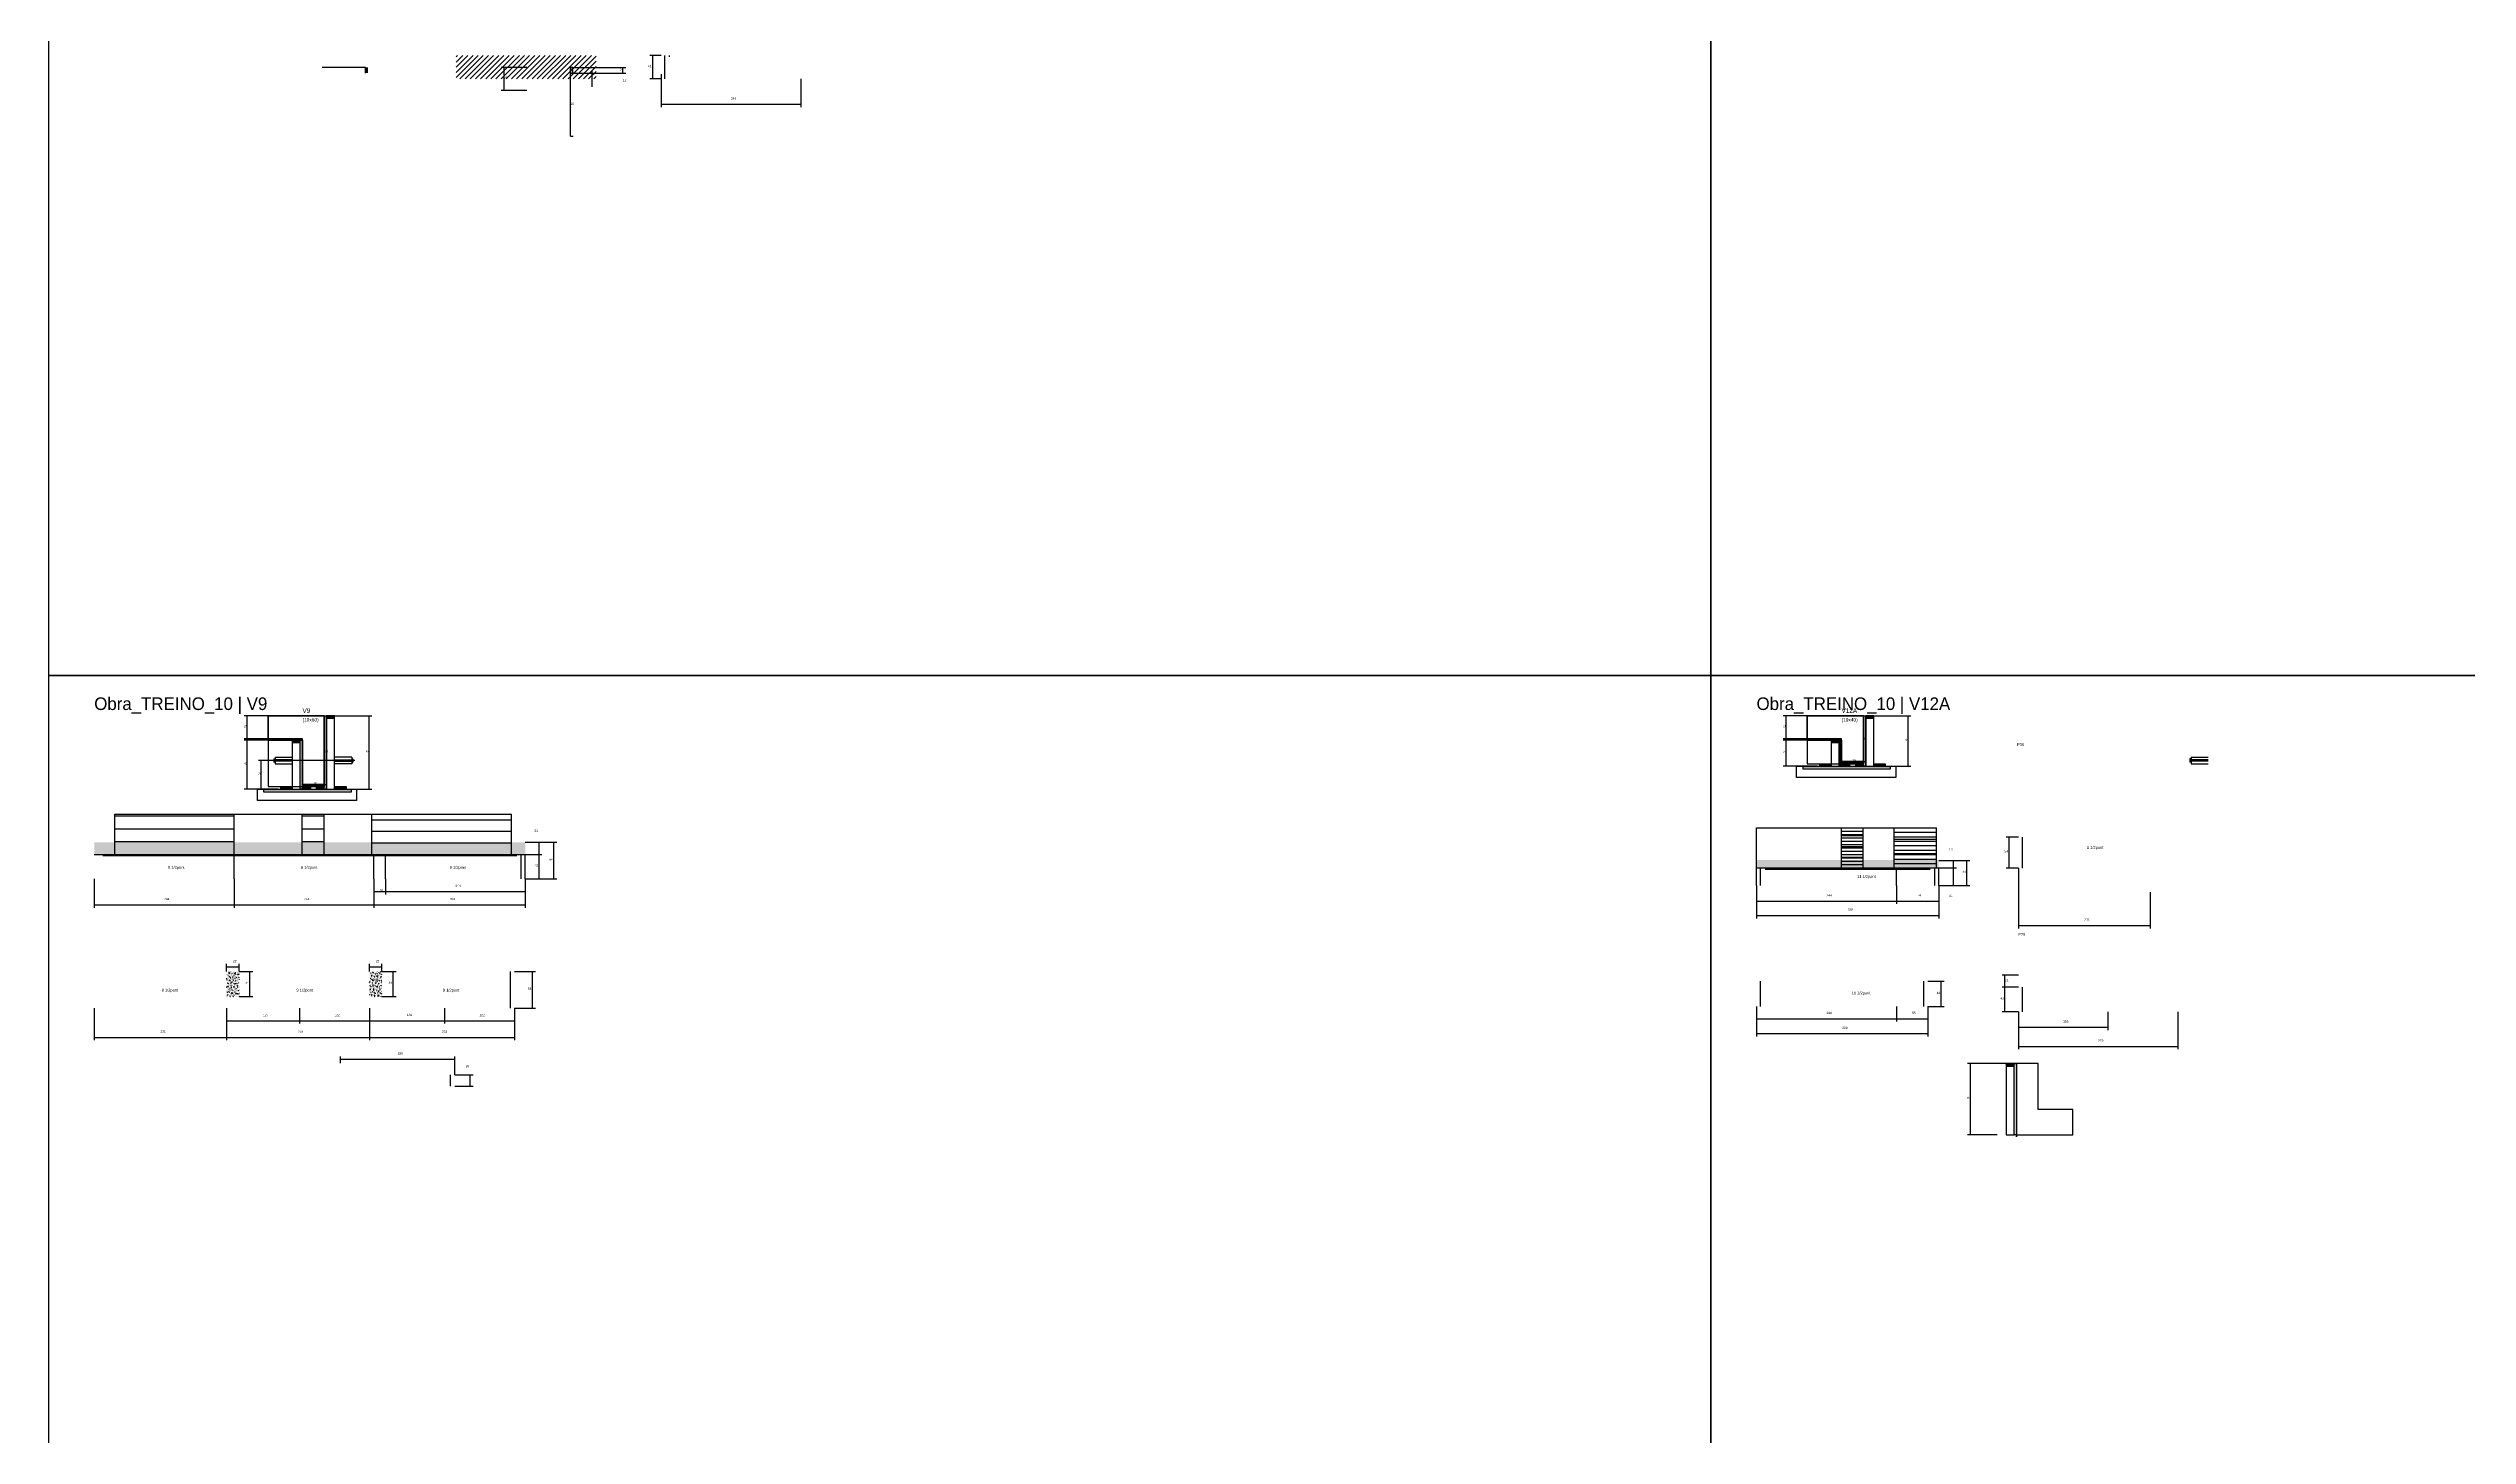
# Model space of a CAD drawing. Header units: metres. Extents: x -41 to 34840, y -36000 to 1848.
# Drawn here: x 0 to 4221, y -17526 to -15106 of the extents above; entities that cross this region are included whole.
import ezdxf

# ---------------------------------------------------------------- set-up
doc = ezdxf.new("R2010")
doc.units = ezdxf.units.M
for name, color, linetype in [('barrote', 126, 'Continuous'), ('CELL_BORDER', 8, 'Continuous'), ('CONCRETO', 251, 'Continuous'), ('COTA', 4, 'Continuous'), ('Cota Seção (2x)', 4, 'Continuous'), ('Hachura', 253, 'Continuous'), ('LABEL_ID', 3, 'Continuous'), ('Madeira', 126, 'Continuous'), ('NOMENCLATURA', 7, 'Continuous'), ('Painéis', 200, 'Continuous'), ('SARR_2.2x7', 40, 'Continuous'), ('SCO-___-LAJ', 4, 'Continuous'), ('TENSOR', 2, 'Continuous'), ('Texto Seção', 7, 'Continuous')]:
    doc.layers.add(name, color=color, linetype=linetype)

msp = doc.modelspace()

# ---------------------------------------------------------------- hatches: boundary and pattern name
at = {"layer": 'COTA'}
h = msp.add_hatch(dxfattribs=at)
h.set_pattern_fill('AR-CONC', scale=0.03)
h.paths.add_polyline_path([(80, -16490.6), (80, -16512.6), (832, -16512.6), (832, -16490.6)])
h = msp.add_hatch(dxfattribs=at)
h.set_pattern_fill('AR-CONC', scale=0.03)
h.paths.add_polyline_path([(2980, -16521.5), (2980, -16535.5), (3298, -16535.5), (3298, -16521.5)])
h = msp.add_hatch(dxfattribs=at)
h.set_pattern_fill('AR-CONC', scale=0.03)
h.paths.add_polyline_path([(311, -16715.9), (333, -16715.9), (333, -16759.9), (311, -16759.9), (311, -16759.9)])
h = msp.add_hatch(dxfattribs=at)
h.set_pattern_fill('AR-CONC', scale=0.03)
h.paths.add_polyline_path([(560, -16759.9), (582, -16759.9), (582, -16715.9), (560, -16715.9)])
at = {"layer": 'Hachura'}
h = msp.add_hatch(color=8, dxfattribs=at)
h.dxf.hatch_style = 1
h.paths.add_polyline_path([(557.5, -15139), (553.5, -15139), (553.5, -15139), (553.5, -15149), (553.5, -15149), (557.5, -15149), (557.5, -15149), (557.5, -15139)])
h = msp.add_hatch(dxfattribs=at)
h.set_pattern_fill('ANSI31', scale=2)
h.paths.add_polyline_path([(955.5, -15159.1), (955.5, -15118.3), (711.5, -15118.3), (711.5, -15159.1)])
h = msp.add_hatch(color=8, dxfattribs=at)
h.dxf.hatch_style = 1
h.paths.add_polyline_path([(481.4, -16270), (485.4, -16270), (485.4, -16270), (485.4, -16398), (485.4, -16398), (481.4, -16398), (481.4, -16398), (481.4, -16270)])
h = msp.add_hatch(dxfattribs=at)
h.set_pattern_fill('ANSI31', scale=0.5)
h.paths.add_polyline_path([(499.4, -16274.4), (499.4, -16270), (499.4, -16270), (485.4, -16270), (485.4, -16270), (485.4, -16274.4), (485.4, -16274.4), (499.4, -16274.4)])
h = msp.add_hatch(color=8, dxfattribs=at)
h.dxf.hatch_style = 1
h.paths.add_polyline_path([(3166.4, -16270), (3170.4, -16270), (3170.4, -16270), (3170.4, -16358), (3170.4, -16358), (3166.4, -16358), (3166.4, -16358), (3166.4, -16270)])
h = msp.add_hatch(dxfattribs=at)
h.set_pattern_fill('ANSI31', scale=0.5)
h.paths.add_polyline_path([(3184.4, -16274.4), (3184.4, -16270), (3184.4, -16270), (3170.4, -16270), (3170.4, -16270), (3170.4, -16274.4), (3170.4, -16274.4), (3184.4, -16274.4)])
h = msp.add_hatch(color=8, dxfattribs=at)
h.dxf.hatch_style = 1
h.paths.add_polyline_path([(443.4, -16312.4), (443.4, -16310), (443.4, -16310), (383.4, -16310), (383.4, -16310), (383.4, -16312.4), (383.4, -16312.4), (443.4, -16312.4)])
h = msp.add_hatch(dxfattribs=at)
h.set_pattern_fill('ANSI31', scale=0.5)
h.paths.add_polyline_path([(439.4, -16316.8), (439.4, -16312.4), (439.4, -16312.4), (425.4, -16312.4), (425.4, -16312.4), (425.4, -16316.8), (425.4, -16316.8), (439.4, -16316.8)])
h = msp.add_hatch(color=8, dxfattribs=at)
h.dxf.hatch_style = 1
h.paths.add_polyline_path([(439.4, -16312.4), (443.4, -16312.4), (443.4, -16312.4), (443.4, -16398), (443.4, -16398), (439.4, -16398), (439.4, -16398), (439.4, -16312.4)])
h = msp.add_hatch(color=8, dxfattribs=at)
h.dxf.hatch_style = 1
h.paths.add_polyline_path([(3128.4, -16312.4), (3128.4, -16310), (3128.4, -16310), (3068.4, -16310), (3068.4, -16310), (3068.4, -16312.4), (3068.4, -16312.4), (3128.4, -16312.4)])
h = msp.add_hatch(dxfattribs=at)
h.set_pattern_fill('ANSI31', scale=0.5)
h.paths.add_polyline_path([(3124.4, -16316.8), (3124.4, -16312.4), (3124.4, -16312.4), (3110.4, -16312.4), (3110.4, -16312.4), (3110.4, -16316.8), (3110.4, -16316.8), (3124.4, -16316.8)])
h = msp.add_hatch(color=8, dxfattribs=at)
h.dxf.hatch_style = 1
h.paths.add_polyline_path([(3124.4, -16312.4), (3128.4, -16312.4), (3128.4, -16312.4), (3128.4, -16358), (3128.4, -16358), (3124.4, -16358), (3124.4, -16358), (3124.4, -16312.4)])
h = msp.add_hatch(dxfattribs=at)
h.set_pattern_fill('ANSI31', scale=0.5)
h.paths.add_polyline_path([(3090.4, -16358), (3090.4, -16353.6), (3090.4, -16353.6), (3110.4, -16353.6), (3110.4, -16353.6), (3110.4, -16358), (3110.4, -16358), (3090.4, -16358)])
h = msp.add_hatch(color=8, dxfattribs=at)
h.dxf.hatch_style = 1
h.paths.add_polyline_path([(3166.4, -16353.6), (3166.4, -16350), (3166.4, -16350), (3128.4, -16350), (3128.4, -16350), (3128.4, -16353.6), (3128.4, -16353.6), (3166.4, -16353.6)])
h = msp.add_hatch(dxfattribs=at)
h.set_pattern_fill('ANSI31', scale=0.5)
h.paths.add_polyline_path([(3128.4, -16358), (3128.4, -16353.6), (3128.4, -16353.6), (3142.4, -16353.6), (3142.4, -16353.6), (3142.4, -16358), (3142.4, -16358), (3128.4, -16358)])
h = msp.add_hatch(dxfattribs=at)
h.set_pattern_fill('ANSI31', scale=0.5)
h.paths.add_polyline_path([(3166.4, -16358), (3166.4, -16353.6), (3166.4, -16353.6), (3152.4, -16353.6), (3152.4, -16353.6), (3152.4, -16358), (3152.4, -16358), (3166.4, -16358)])
h = msp.add_hatch(dxfattribs=at)
h.set_pattern_fill('ANSI31', scale=0.5)
h.paths.add_polyline_path([(3184.4, -16358), (3184.4, -16353.6), (3184.4, -16353.6), (3204.4, -16353.6), (3204.4, -16353.6), (3204.4, -16358), (3204.4, -16358), (3184.4, -16358)])
h = msp.add_hatch(dxfattribs=at)
h.set_pattern_fill('ANSI31', scale=0.5)
h.paths.add_polyline_path([(405.4, -16398), (405.4, -16393.6), (405.4, -16393.6), (425.4, -16393.6), (425.4, -16393.6), (425.4, -16398), (425.4, -16398), (405.4, -16398)])
h = msp.add_hatch(color=8, dxfattribs=at)
h.dxf.hatch_style = 1
h.paths.add_polyline_path([(481.4, -16393.6), (481.4, -16390), (481.4, -16390), (443.4, -16390), (443.4, -16390), (443.4, -16393.6), (443.4, -16393.6), (481.4, -16393.6)])
h = msp.add_hatch(dxfattribs=at)
h.set_pattern_fill('ANSI31', scale=0.5)
h.paths.add_polyline_path([(443.4, -16398), (443.4, -16393.6), (443.4, -16393.6), (457.4, -16393.6), (457.4, -16393.6), (457.4, -16398), (457.4, -16398), (443.4, -16398)])
h = msp.add_hatch(dxfattribs=at)
h.set_pattern_fill('ANSI31', scale=0.5)
h.paths.add_polyline_path([(481.4, -16398), (481.4, -16393.6), (481.4, -16393.6), (467.4, -16393.6), (467.4, -16393.6), (467.4, -16398), (467.4, -16398), (481.4, -16398)])
h = msp.add_hatch(dxfattribs=at)
h.set_pattern_fill('ANSI31', scale=0.5)
h.paths.add_polyline_path([(499.4, -16398), (499.4, -16393.6), (499.4, -16393.6), (519.4, -16393.6), (519.4, -16393.6), (519.4, -16398), (519.4, -16398), (499.4, -16398)])
h = msp.add_hatch(dxfattribs=at)
h.set_pattern_fill('ANSI31', scale=0.5)
h.paths.add_polyline_path([(3429.6, -16881.2), (3429.6, -16876.8), (3429.6, -16876.8), (3415.6, -16876.8), (3415.6, -16876.8), (3415.6, -16881.2), (3415.6, -16881.2), (3429.6, -16881.2)])
h = msp.add_hatch(color=8, dxfattribs=at)
h.dxf.hatch_style = 1
h.paths.add_polyline_path([(3429.6, -16876.8), (3433.6, -16876.8), (3433.6, -16876.8), (3433.6, -17000.8), (3433.6, -17000.8), (3429.6, -17000.8), (3429.6, -17000.8), (3429.6, -16876.8)])

# ---------------------------------------------------------------- linework, layer by layer
for p, q in [((393.4, -16345), (393.4, -16351)), ((393.4, -16345), (395.4, -16345)), ((395.4, -16351), (393.4, -16351)), ((395.4, -16342), (395.4, -16354)), ((395.4, -16342), (425.4, -16342)), ((425.4, -16347), (395.4, -16347)), ((425.4, -16349), (395.4, -16349)), ((395.4, -16354), (425.4, -16354)), ((529.4, -16342), (499.4, -16342)), ((499.4, -16347), (529.4, -16347)), ((499.4, -16349), (529.4, -16349)), ((529.4, -16354), (499.4, -16354)), ((529.4, -16342), (529.4, -16354)), ((529.4, -16345), (531.4, -16345)), ((529.4, -16351), (531.4, -16351)), ((531.4, -16345), (531.4, -16351)), ((3736, -16345), (3736, -16351)), ((3738, -16345), (3736, -16345)), ((3738, -16351), (3736, -16351)), ((3738, -16342), (3738, -16354)), ((3738, -16342), (3768, -16342)), ((3768, -16347), (3738, -16347)), ((3768, -16349), (3738, -16349)), ((3738, -16354), (3768, -16354))]:
    msp.add_line(p, q)
at = {"layer": 'barrote'}
for points in [[(3222.8, -16378), (3049.8, -16378), (3049.8, -16358), (3222.8, -16358)], [(537.7, -16418), (364.8, -16418), (364.8, -16398), (537.7, -16398)]]:
    msp.add_lwpolyline(points, close=True, dxfattribs=at)
at = {"layer": 'CELL_BORDER'}
for points in [[(0, -16200), (2900, -16200), (2900, -14400), (0, -14400)], [(2900, -16200), (5800, -16200), (5800, -14400), (2900, -14400)], [(0, -18000), (2900, -18000), (2900, -16200), (0, -16200)], [(2900, -18000), (5800, -18000), (5800, -16200), (2900, -16200)]]:
    msp.add_lwpolyline(points, close=True, dxfattribs=at)
at = {"layer": 'CONCRETO'}
msp.add_lwpolyline([(553.5, -15149), (553.5, -15139), (553.5, -15139), (553.5, -15139), (515.5, -15139), (477.5, -15139)], dxfattribs=at)
for points in [[(443.4, -16310), (383.4, -16310), (383.4, -16270), (443.4, -16270), (443.4, -16270), (481.4, -16270), (481.4, -16393.6), (481.4, -16393.6), (481.4, -16390), (443.4, -16390)], [(383.4, -16393.6), (481.4, -16393.6), (481.4, -16270), (383.4, -16270)], [(3128.4, -16310), (3068.4, -16310), (3068.4, -16270), (3128.4, -16270), (3128.4, -16270), (3166.4, -16270), (3166.4, -16353.6), (3166.4, -16353.6), (3166.4, -16350), (3128.4, -16350)], [(3068.4, -16353.6), (3166.4, -16353.6), (3166.4, -16270), (3068.4, -16270)], [(3433.6, -17004.8), (3433.6, -17000.8), (3531.6, -17000.8), (3531.6, -16956.8), (3471.6, -16956.8), (3471.6, -16876.8), (3433.6, -16876.8), (3433.6, -17004.8)]]:
    msp.add_lwpolyline(points, close=True, dxfattribs=at)
at = {"layer": 'COTA'}
for p, q in [((834.8, -15139), (789.9, -15139)), ((794.9, -15179), (794.9, -15139)), ((914.8, -15139), (1007.2, -15139)), ((914.8, -15149), (914.8, -15144)), ((914.8, -15149), (948.8, -15149)), ((914.8, -15149), (1007.2, -15149)), ((948.8, -15173), (948.8, -15144)), ((1002.2, -15149), (1002.2, -15139)), ((1068.8, -15118.3), (1049.3, -15118.3)), ((1054.3, -15159.1), (1054.3, -15118.3)), ((1068.8, -15150.8), (1068.8, -15208.3)), ((834.8, -15179), (789.9, -15179)), ((1068.8, -15159.1), (1049.3, -15159.1)), ((1312.8, -15159.1), (1312.8, -15208.3)), ((1068.8, -15203.3), (1312.8, -15203.3)), ((383.4, -16270), (341.7, -16270)), ((346.7, -16310), (346.7, -16270)), ((499.4, -16270), (564.4, -16270)), ((559.4, -16398), (559.4, -16270)), ((3068.4, -16270), (3026.7, -16270)), ((3031.7, -16310), (3031.7, -16270)), ((3184.4, -16270), (3249.4, -16270)), ((3244.4, -16358), (3244.4, -16270)), ((383.4, -16310), (341.7, -16310)), ((383.4, -16312.4), (341.7, -16312.4)), ((346.7, -16398), (346.7, -16312.4)), ((3068.4, -16310), (3026.7, -16310)), ((3068.4, -16312.4), (3026.7, -16312.4)), ((3031.7, -16358), (3031.7, -16312.4)), ((390.1, -16348), (366.5, -16348)), ((371.5, -16398), (371.5, -16348)), ((3086, -16358), (3026.7, -16358)), ((3184.4, -16358), (3249.4, -16358)), ((401, -16398), (341.7, -16398)), ((390.1, -16398), (366.5, -16398)), ((499.4, -16398), (564.4, -16398)), ((3436.9, -16481.6), (3415.7, -16481.6)), ((3420.7, -16535.6), (3420.7, -16481.6)), ((3436.9, -16535.6), (3415.7, -16535.6)), ((3436.9, -16722.5), (3408.3, -16722.5)), ((3436.9, -16743.7), (3408.3, -16743.7)), ((3436.9, -16743.7), (3408.3, -16743.7)), ((3413.3, -16743.7), (3413.3, -16722.5)), ((3413.3, -16786.5), (3413.3, -16743.7)), ((3436.9, -16786.5), (3408.3, -16786.5)), ((3433.6, -16876.8), (3348, -16876.8)), ((3353, -17000.8), (3353, -16876.8)), ((3400, -17000.8), (3348, -17000.8))]:
    msp.add_line(p, q, dxfattribs=at)
at = {"layer": 'Cota Seção (2x)'}
for p, q in [((910.8, -15259), (910.8, -15139)), ((910.8, -15139), (915.8, -15139)), ((910.8, -15259), (915.8, -15259)), ((443.4, -16270), (486.4, -16270)), ((481.4, -16390), (481.4, -16270)), ((3128.4, -16270), (3171.4, -16270)), ((3166.4, -16350), (3166.4, -16270)), ((3128.4, -16358), (3128.4, -16345)), ((3128.4, -16350), (3171.4, -16350)), ((3128.4, -16350), (3166.4, -16350)), ((3166.4, -16358), (3166.4, -16345)), ((443.4, -16398), (443.4, -16385)), ((443.4, -16390), (486.4, -16390)), ((443.4, -16390), (481.4, -16390)), ((481.4, -16398), (481.4, -16385)), ((832, -16490.6), (887, -16490.6)), ((832, -16490.6), (861, -16490.6)), ((856, -16511.8), (856, -16490.6)), ((882, -16554.6), (882, -16490.6)), ((832, -16511.8), (861, -16511.8)), ((832, -16511.8), (861, -16511.8)), ((856, -16554.6), (856, -16511.8)), ((3298, -16522.3), (3351.9, -16522.3)), ((3298, -16522.3), (3328.9, -16522.3)), ((3298, -16535.5), (3328.9, -16535.5)), ((3298, -16535.5), (3328.9, -16535.5)), ((3323.9, -16535.5), (3323.9, -16522.3)), ((3323.9, -16566.3), (3323.9, -16535.5)), ((3346.9, -16566.3), (3346.9, -16522.3)), ((3436.9, -16535.6), (3436.9, -16640.9)), ((80, -16554.6), (80, -16604.8)), ((324, -16554.6), (324, -16604.8)), ((324, -16554.6), (324, -16604.8)), ((568, -16554.6), (568, -16604.8)), ((568, -16554.6), (568, -16604.8)), ((568, -16554.6), (568, -16581.8)), ((568, -16576.8), (588, -16576.8)), ((588, -16554.6), (588, -16581.8)), ((588, -16554.6), (588, -16581.8)), ((588, -16576.8), (832, -16576.8)), ((832, -16554.6), (832, -16604.8)), ((832, -16554.6), (832, -16581.8)), ((832, -16554.6), (861, -16554.6)), ((832, -16554.6), (887, -16554.6)), ((2980, -16566.3), (2980, -16623.5)), ((2980, -16566.3), (2980, -16598.3)), ((3224, -16566.3), (3224, -16598.3)), ((3224, -16566.3), (3224, -16598.3)), ((3298, -16566.3), (3298, -16623.5)), ((3298, -16566.3), (3351.9, -16566.3)), ((3298, -16566.3), (3298, -16598.3)), ((3298, -16566.3), (3328.9, -16566.3)), ((3666.9, -16577.6), (3666.9, -16640.9)), ((80, -16599.8), (324, -16599.8)), ((324, -16599.8), (568, -16599.8)), ((568, -16599.8), (832, -16599.8)), ((2980, -16593.3), (3224, -16593.3)), ((2980, -16618.5), (3298, -16618.5)), ((3224, -16593.3), (3298, -16593.3)), ((3436.9, -16635.9), (3666.9, -16635.9)), ((311, -16715.9), (311, -16703)), ((311, -16708), (333, -16708)), ((333, -16715.9), (333, -16703)), ((560, -16715.9), (560, -16703)), ((560, -16708), (582, -16708)), ((582, -16715.9), (582, -16703)), ((333, -16715.9), (356.6, -16715.9)), ((351.6, -16759.9), (351.6, -16715.9)), ((582, -16715.9), (606.5, -16715.9)), ((601.5, -16759.9), (601.5, -16715.9)), ((813, -16715.9), (849.7, -16715.9)), ((844.7, -16779.9), (844.7, -16715.9)), ((3279, -16733.2), (3307.2, -16733.2)), ((3302.2, -16777.2), (3302.2, -16733.2)), ((80, -16779.9), (80, -16836.2)), ((311, -16779.9), (311, -16836.2)), ((311, -16779.9), (311, -16836.2)), ((311, -16779.9), (311, -16807.1)), ((333, -16759.9), (356.6, -16759.9)), ((438, -16779.9), (438, -16807.1)), ((438, -16779.9), (438, -16807.1)), ((560, -16779.9), (560, -16836.2)), ((560, -16779.9), (560, -16836.2)), ((560, -16779.9), (560, -16807.1)), ((560, -16779.9), (560, -16807.1)), ((582, -16759.9), (606.5, -16759.9)), ((691, -16779.9), (691, -16807.1)), ((691, -16779.9), (691, -16807.1)), ((813, -16779.9), (813, -16836.2)), ((813, -16779.9), (813, -16807.1)), ((813, -16779.9), (849.7, -16779.9)), ((2980, -16777.2), (2980, -16829.5)), ((2980, -16777.2), (2980, -16803.5)), ((3224, -16777.2), (3224, -16803.5)), ((3224, -16777.2), (3224, -16803.5)), ((3279, -16777.2), (3279, -16829.5)), ((3279, -16777.2), (3307.2, -16777.2)), ((3279, -16777.2), (3279, -16803.5)), ((3436.9, -16786.5), (3436.9, -16851.8)), ((3436.9, -16786.5), (3436.9, -16818.4)), ((3592.9, -16786.5), (3592.9, -16818.4)), ((3714.9, -16786.5), (3714.9, -16851.8)), ((80, -16831.2), (311, -16831.2)), ((311, -16802.1), (438, -16802.1)), ((311, -16831.2), (560, -16831.2)), ((438, -16802.1), (560, -16802.1)), ((560, -16802.1), (691, -16802.1)), ((560, -16831.2), (813, -16831.2)), ((691, -16802.1), (813, -16802.1)), ((2980, -16798.5), (3224, -16798.5)), ((2980, -16824.5), (3279, -16824.5)), ((3224, -16798.5), (3279, -16798.5)), ((3436.9, -16813.4), (3592.9, -16813.4)), ((509.8, -16876.2), (509.8, -16864.3)), ((509.8, -16869.3), (708.8, -16869.3)), ((708.8, -16896.2), (708.8, -16864.3)), ((3436.9, -16846.8), (3714.9, -16846.8)), ((708.8, -16896.2), (741.1, -16896.2)), ((708.8, -16916.2), (741.1, -16916.2)), ((736.1, -16916.2), (736.1, -16896.2))]:
    msp.add_line(p, q, dxfattribs=at)
at = {"layer": 'Madeira'}
for points in [[(499.4, -16274.4), (499.4, -16270), (485.4, -16270), (485.4, -16274.4)], [(499.4, -16270), (485.4, -16270), (485.4, -16398), (499.4, -16398)], [(3184.4, -16274.4), (3184.4, -16270), (3170.4, -16270), (3170.4, -16274.4)], [(3184.4, -16270), (3170.4, -16270), (3170.4, -16358), (3184.4, -16358)], [(439.4, -16316.8), (439.4, -16312.4), (425.4, -16312.4), (425.4, -16316.8)], [(439.4, -16312.4), (425.4, -16312.4), (425.4, -16398), (439.4, -16398)], [(3124.4, -16316.8), (3124.4, -16312.4), (3110.4, -16312.4), (3110.4, -16316.8)], [(3124.4, -16312.4), (3110.4, -16312.4), (3110.4, -16358), (3124.4, -16358)], [(3222.8, -16378), (3049.8, -16378), (3049.8, -16358), (3222.8, -16358)], [(3090.4, -16358), (3090.4, -16353.6), (3110.4, -16353.6), (3110.4, -16358)], [(3128.4, -16358), (3128.4, -16353.6), (3142.4, -16353.6), (3142.4, -16358)], [(3166.4, -16358), (3166.4, -16353.6), (3152.4, -16353.6), (3152.4, -16358)], [(3184.4, -16358), (3184.4, -16353.6), (3204.4, -16353.6), (3204.4, -16358)], [(537.7, -16418), (364.8, -16418), (364.8, -16398), (537.7, -16398)], [(405.4, -16398), (405.4, -16393.6), (425.4, -16393.6), (425.4, -16398)], [(443.4, -16398), (443.4, -16393.6), (457.4, -16393.6), (457.4, -16398)], [(481.4, -16398), (481.4, -16393.6), (467.4, -16393.6), (467.4, -16398)], [(499.4, -16398), (499.4, -16393.6), (519.4, -16393.6), (519.4, -16398)], [(3429.6, -16881.2), (3429.6, -16876.8), (3415.6, -16876.8), (3415.6, -16881.2)], [(3429.6, -16876.8), (3415.6, -16876.8), (3415.6, -17000.8), (3429.6, -17000.8)]]:
    msp.add_lwpolyline(points, close=True, dxfattribs=at)
at = {"layer": 'Painéis'}
for p, q in [((485.4, -16398), (485.4, -16270)), ((3170.4, -16358), (3170.4, -16270)), ((383.4, -16310), (443.4, -16310)), ((443.4, -16398), (443.4, -16312.4)), ((3068.4, -16310), (3128.4, -16310)), ((3128.4, -16358), (3128.4, -16312.4)), ((3128.4, -16350), (3166.4, -16350)), ((3128.4, -16353.6), (3128.4, -16350)), ((3166.4, -16353.6), (3166.4, -16350)), ((443.4, -16390), (481.4, -16390)), ((443.4, -16393.6), (443.4, -16390)), ((481.4, -16393.6), (481.4, -16390)), ((116.2, -16441.8), (324, -16441.8)), ((116.2, -16511.8), (116.2, -16441.8)), ((324, -16511.8), (324, -16441.8)), ((324, -16441.8), (443, -16441.8)), ((324, -16511.8), (324, -16441.8)), ((443, -16511.8), (443, -16441.8)), ((443, -16441.8), (481, -16441.8)), ((443, -16511.8), (443, -16441.8)), ((481, -16511.8), (481, -16441.8)), ((481, -16441.8), (564, -16441.8)), ((481, -16511.8), (481, -16441.8)), ((564, -16511.8), (564, -16441.8)), ((564, -16441.8), (808, -16441.8)), ((564, -16511.8), (564, -16441.8)), ((808, -16511.8), (808, -16441.8)), ((2980, -16465.5), (3128, -16465.5)), ((2980, -16535.5), (2980, -16465.5)), ((3128, -16535.5), (3128, -16465.5)), ((3128, -16465.5), (3166, -16465.5)), ((3128, -16535.5), (3128, -16465.5)), ((3166, -16535.5), (3166, -16465.5)), ((3166, -16465.5), (3220, -16465.5)), ((3166, -16535.5), (3166, -16465.5)), ((3220, -16535.5), (3220, -16465.5)), ((3220, -16465.5), (3294, -16465.5)), ((3220, -16535.5), (3220, -16465.5)), ((3294, -16535.5), (3294, -16465.5)), ((80, -16511.8), (832, -16511.8)), ((116.2, -16511.8), (324, -16511.8)), ((324, -16554.6), (324, -16511.8)), ((324, -16511.8), (443, -16511.8)), ((443, -16511.8), (481, -16511.8)), ((481, -16511.8), (564, -16511.8)), ((564, -16511.8), (808, -16511.8)), ((568, -16554.6), (568, -16511.8)), ((588, -16554.6), (588, -16511.8)), ((832, -16554.6), (832, -16511.8)), ((2980, -16535.5), (3298, -16535.5)), ((2980, -16566.3), (2980, -16535.5)), ((2980, -16535.5), (3128, -16535.5)), ((3128, -16535.5), (3166, -16535.5)), ((3166, -16535.5), (3220, -16535.5)), ((3220, -16535.5), (3294, -16535.5)), ((3224, -16566.3), (3224, -16535.5)), ((3298, -16566.3), (3298, -16535.5))]:
    msp.add_line(p, q, dxfattribs=at)
for points in [[(914.8, -15139), (910.8, -15139), (910.8, -15149), (914.8, -15149)], [(481.4, -16270), (485.4, -16270), (485.4, -16398), (481.4, -16398)], [(3166.4, -16270), (3170.4, -16270), (3170.4, -16358), (3166.4, -16358)], [(443.4, -16312.4), (443.4, -16310), (383.4, -16310), (383.4, -16312.4)], [(439.4, -16312.4), (443.4, -16312.4), (443.4, -16398), (439.4, -16398)], [(3128.4, -16312.4), (3128.4, -16310), (3068.4, -16310), (3068.4, -16312.4)], [(3124.4, -16312.4), (3128.4, -16312.4), (3128.4, -16358), (3124.4, -16358)], [(3166.4, -16353.6), (3166.4, -16350), (3128.4, -16350), (3128.4, -16353.6)], [(481.4, -16393.6), (481.4, -16390), (443.4, -16390), (443.4, -16393.6)], [(3429.6, -16876.8), (3433.6, -16876.8), (3433.6, -17000.8), (3429.6, -17000.8)]]:
    msp.add_lwpolyline(points, close=True, dxfattribs=at)
at = {"layer": 'SARR_2.2x7'}
for p, q in [((1075.7, -15159.1), (1075.7, -15118.3)), ((1083.7, -15120.5), (1083.7, -15118.3)), ((117.2, -16444.5), (323, -16444.5)), ((444, -16444.5), (480, -16444.5)), ((565, -16451.3), (807, -16451.3)), ((117.2, -16467), (323, -16467)), ((117.2, -16489.4), (323, -16489.4)), ((444, -16467), (480, -16467)), ((444, -16489.4), (480, -16489.4)), ((565, -16471.4), (807, -16471.4)), ((565, -16491.6), (807, -16491.6)), ((3129, -16471.3), (3165, -16471.3)), ((3129, -16477.2), (3165, -16477.2)), ((3129, -16479.1), (3165, -16479.1)), ((3129, -16483), (3165, -16483)), ((3129, -16488.8), (3165, -16488.8)), ((3129, -16494.7), (3165, -16494.7)), ((3129, -16497.9), (3165, -16497.9)), ((3129, -16500.5), (3165, -16500.5)), ((3221, -16473.3), (3293, -16473.3)), ((3221, -16481.1), (3293, -16481.1)), ((3221, -16485.4), (3293, -16485.4)), ((3221, -16488.8), (3293, -16488.8)), ((3221, -16496.6), (3293, -16496.6)), ((3443.9, -16535.6), (3443.9, -16481.6)), ((95, -16514), (324, -16514)), ((324, -16514), (568, -16514)), ((568, -16514), (817, -16514)), ((825, -16554.6), (825, -16511.8)), ((2987, -16566.3), (2987, -16535.5)), ((2995, -16537.7), (3283, -16537.7)), ((3129, -16506.3), (3165, -16506.3)), ((3129, -16512.2), (3165, -16512.2)), ((3129, -16516.7), (3165, -16516.7)), ((3129, -16518), (3165, -16518)), ((3129, -16523.8), (3165, -16523.8)), ((3129, -16529.7), (3165, -16529.7)), ((3221, -16504.4), (3293, -16504.4)), ((3221, -16510.4), (3293, -16510.4)), ((3221, -16512.2), (3293, -16512.2)), ((3221, -16519.9), (3293, -16519.9)), ((3221, -16527.7), (3293, -16527.7)), ((3291, -16566.3), (3291, -16535.5)), ((806, -16779.9), (806, -16715.9)), ((2987, -16777.2), (2987, -16733.2)), ((3272, -16777.2), (3272, -16733.2)), ((3443.9, -16786.5), (3443.9, -16743.7)), ((701.8, -16916.2), (701.8, -16896.2))]:
    msp.add_line(p, q, dxfattribs=at)
at = {"layer": 'SCO-___-LAJ'}
for points in [[(3213.8, -16359.3), (3060.5, -16359.3), (3060.5, -16362.5), (3213.8, -16362.5)], [(528.7, -16399.3), (375.4, -16399.3), (375.4, -16402.5), (528.7, -16402.5)]]:
    msp.add_lwpolyline(points, close=True, dxfattribs=at)
at = {"layer": 'TENSOR'}
msp.add_line((534.4, -16348), (390.1, -16348), dxfattribs=at)

# ---------------------------------------------------------------- texts
at = {"layer": 'COTA'}
for s, p in [('5', (996.7, -15144)), ('41', (1046.2, -15138.7)), ('20', (794.9, -15159)), ('12', (1002.2, -15163.6)), ('244', (1190.8, -15195.2)), ('20', (341.2, -16290)), ('20', (3026.2, -16290)), ('64', (553.9, -16334)), ('23', (3026.2, -16335.2)), ('44', (3238.9, -16314)), ('43', (341.2, -16355.2)), ('25', (366, -16373)), ('54', (3412.6, -16508.6)), ('21', (3413.3, -16733.1)), ('43', (3405.2, -16765.1)), ('62', (3347.5, -16938.8))]:
    msp.add_text(s, height=4, dxfattribs=at).set_placement(p)
at = {"layer": 'Cota Seção (2x)'}
for s, p in [('60', (910.8, -15204.6)), ('60', (481.4, -16334)), ('40', (3166.4, -16311.8)), ('19', (3147.4, -16350)), ('19', (462.4, -16390)), ('21', (848, -16472.7)), ('13', (3315.7, -16505)), ('43', (847.9, -16533.2)), ('64', (873.9, -16522.6)), ('44', (3338.8, -16544.3)), ('20', (578, -16576.8)), ('244', (710, -16568.7)), ('244', (3102, -16585.3)), ('74', (3261, -16585.3)), ('31', (3315.7, -16586)), ('244', (202, -16591.7)), ('244', (446, -16591.7)), ('264', (700, -16591.7)), ('318', (3139, -16610.2)), ('230', (3551.9, -16627.7)), ('22', (322, -16700)), ('22', (571, -16700)), ('44', (343.6, -16737.9)), ('44', (593.4, -16737.9)), ('64', (836.6, -16747.9)), ('44', (3294.2, -16755.2)), ('127', (374.5, -16794.1)), ('122', (499, -16794.1)), ('131', (625.5, -16793.9)), ('122', (752, -16794.1)), ('244', (3102, -16790.4)), ('55', (3251.5, -16790.4)), ('231', (195.5, -16822.9)), ('249', (435.5, -16823.1)), ('253', (686.5, -16822.9)), ('299', (3129.5, -16816.5)), ('156', (3514.9, -16805.3)), ('278', (3575.9, -16838.7)), ('199', (609.3, -16861.2)), ('20', (728, -16883.1))]:
    msp.add_text(s, height=4, dxfattribs=at).set_placement(p)
at = {"layer": 'LABEL_ID'}
for s, p in [('Obra_TREINO_10 | V9', (80, -16260)), ('Obra_TREINO_10 | V12A', (2980, -16260))]:
    msp.add_text(s, height=22, dxfattribs=at).set_placement(p)
at = {"layer": 'NOMENCLATURA'}
for s, p in [('P36', (3434.7, -16322.8)), ('8 1/2pont', (3556.3, -16502.4)), ('8 1/2pont', (208.8, -16536.9)), ('8 1/2pont', (440.6, -16536.9)), ('9 1/2pont', (700.1, -16536.9)), ('11 1/2pont', (3155.2, -16552.9)), ('P29', (3436.6, -16653.9)), ('8 1/2pont', (197.6, -16751.2)), ('9 1/2pont', (432.7, -16751.2)), ('9 1/2pont', (688.2, -16751.2)), ('10 1/2pont', (3146, -16756.1))]:
    msp.add_text(s, height=5, dxfattribs=at).set_placement(p)
at = {"layer": 'Texto Seção'}
for s, height, p in [('V9', 8, (443.4, -16265)), ('(19x60)', 6, (443.4, -16280)), ('V12A', 8, (3128.4, -16265)), ('(19x40)', 6, (3128.4, -16280))]:
    msp.add_text(s, height=height, dxfattribs=at).set_placement(p)

doc.saveas('drawing.dxf')
